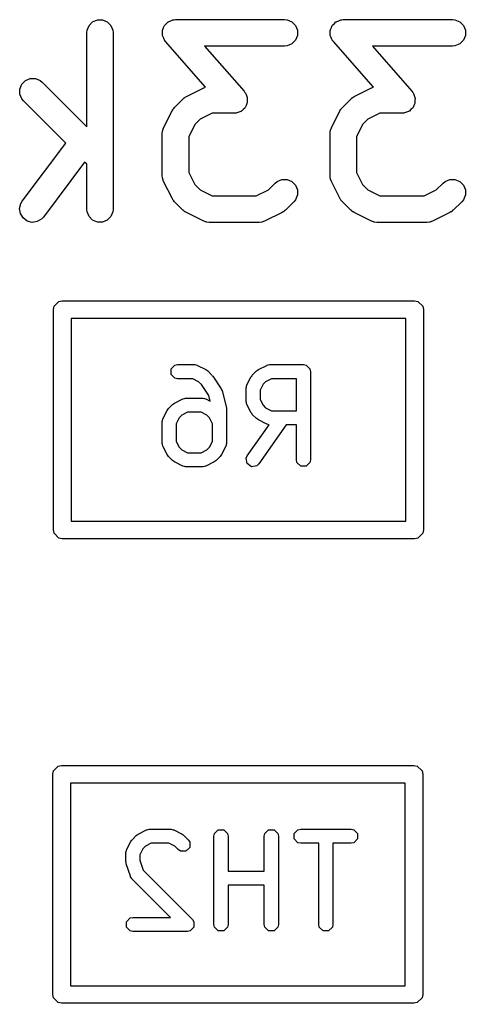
# Model space of a CAD drawing. Header units: inches. Extents: x 1.94 to 9.37, y -5.72 to -1.46.
# Drawn here: x 1.9359 to 2.0354, y -4.3922 to -4.1724 of the extents above; entities that cross this region are included whole.
import ezdxf

# ---------------------------------------------------------------- set-up
doc = ezdxf.new("R2010")
doc.units = ezdxf.units.IN
doc.header["$MEASUREMENT"] = 0
doc.layers.add('BLACK', color=250, linetype='CONTINUOUS')

msp = doc.modelspace()

# ---------------------------------------------------------------- linework, layer by layer
at = {"layer": 'BLACK', "linetype": 'CONTINUOUS'}
for p, q in [((1.95217, -4.17293), (1.95323, -4.17249)), ((1.95323, -4.17249), (1.95439, -4.17249)), ((1.95439, -4.17249), (1.95545, -4.17293)), ((1.96913, -4.17289), (1.96921, -4.17283)), ((1.96921, -4.17283), (1.96966, -4.17267)), ((1.96966, -4.17267), (1.97011, -4.17249)), ((1.97011, -4.17249), (1.97025, -4.17248)), ((1.97025, -4.17248), (1.9703, -4.17246)), ((1.9703, -4.17246), (1.97038, -4.17246)), ((1.97038, -4.17246), (1.97068, -4.17243)), ((1.97068, -4.17243), (1.99506, -4.17243)), ((1.99506, -4.17243), (1.99563, -4.17249)), ((1.99563, -4.17249), (1.9967, -4.17293)), ((2.00663, -4.17289), (2.00671, -4.17283)), ((2.00671, -4.17283), (2.00716, -4.17267)), ((2.00716, -4.17267), (2.0076, -4.17249)), ((2.0076, -4.17249), (2.00774, -4.17248)), ((2.00774, -4.17248), (2.0078, -4.17246)), ((2.0078, -4.17246), (2.00787, -4.17246)), ((2.00787, -4.17246), (2.00818, -4.17243)), ((2.00818, -4.17243), (2.03255, -4.17243)), ((2.03255, -4.17243), (2.03313, -4.17249)), ((2.03313, -4.17249), (2.03419, -4.17293)), ((1.95086, -4.17539), (1.95091, -4.17481)), ((1.95091, -4.17481), (1.95136, -4.17375)), ((1.95136, -4.17375), (1.95217, -4.17293)), ((1.95545, -4.17293), (1.95627, -4.17375)), ((1.95627, -4.17375), (1.95671, -4.17481)), ((1.95671, -4.17481), (1.95676, -4.17539)), ((1.96779, -4.17481), (1.96783, -4.17472)), ((1.96779, -4.17529), (1.96779, -4.17481)), ((1.96783, -4.17462), (1.96804, -4.17419)), ((1.96783, -4.17472), (1.96783, -4.17462)), ((1.96804, -4.17419), (1.96823, -4.17375)), ((1.96823, -4.17375), (1.9683, -4.17368)), ((1.9683, -4.17368), (1.96834, -4.17359)), ((1.96834, -4.17359), (1.9687, -4.17327)), ((1.9687, -4.17327), (1.96904, -4.17293)), ((1.96904, -4.17293), (1.96913, -4.17289)), ((1.9967, -4.17293), (1.99751, -4.17375)), ((1.99751, -4.17375), (1.99795, -4.17481)), ((1.99795, -4.17481), (1.99795, -4.17596)), ((2.00528, -4.17481), (2.00532, -4.17472)), ((2.00528, -4.17529), (2.00528, -4.17481)), ((2.00532, -4.17472), (2.00533, -4.17462)), ((2.00533, -4.17462), (2.00554, -4.17419)), ((2.00554, -4.17419), (2.00572, -4.17375)), ((2.00572, -4.17375), (2.00579, -4.17368)), ((2.00579, -4.17368), (2.00584, -4.17359)), ((2.00584, -4.17359), (2.0062, -4.17327)), ((2.0062, -4.17327), (2.00654, -4.17293)), ((2.00654, -4.17293), (2.00663, -4.17289)), ((2.03419, -4.17293), (2.03501, -4.17375)), ((2.03501, -4.17375), (2.03545, -4.17481)), ((2.03545, -4.17481), (2.03545, -4.17596)), ((1.95086, -4.19638), (1.95086, -4.17539)), ((1.95676, -4.17539), (1.95676, -4.21476)), ((1.96776, -4.17577), (1.96779, -4.17529)), ((1.96779, -4.17586), (1.96776, -4.17577)), ((1.96779, -4.17596), (1.96779, -4.17586)), ((1.96797, -4.17641), (1.96779, -4.17596)), ((1.96812, -4.17686), (1.96797, -4.17641)), ((1.96821, -4.17697), (1.96812, -4.17686)), ((1.96823, -4.17703), (1.96821, -4.17697)), ((1.96828, -4.17708), (1.96823, -4.17703)), ((1.96846, -4.17733), (1.96828, -4.17708)), ((1.99751, -4.17703), (1.9967, -4.17784)), ((1.99795, -4.17596), (1.99751, -4.17703)), ((2.00525, -4.17577), (2.00528, -4.17529)), ((2.00528, -4.17586), (2.00525, -4.17577)), ((2.00528, -4.17596), (2.00528, -4.17586)), ((2.00547, -4.17641), (2.00528, -4.17596)), ((2.00562, -4.17686), (2.00547, -4.17641)), ((2.0057, -4.17697), (2.00562, -4.17686)), ((2.00572, -4.17703), (2.0057, -4.17697)), ((2.00578, -4.17708), (2.00572, -4.17703)), ((2.00596, -4.17733), (2.00578, -4.17708)), ((2.03501, -4.17703), (2.03419, -4.17784)), ((2.03545, -4.17596), (2.03501, -4.17703)), ((1.97739, -4.18754), (1.96846, -4.17733)), ((1.99506, -4.17834), (1.97719, -4.17834)), ((1.97719, -4.17834), (1.98603, -4.18844)), ((1.99563, -4.17828), (1.99506, -4.17834)), ((1.9967, -4.17784), (1.99563, -4.17828)), ((2.01489, -4.18754), (2.00596, -4.17733)), ((2.03255, -4.17834), (2.01469, -4.17834)), ((2.01469, -4.17834), (2.02352, -4.18844)), ((2.03313, -4.17828), (2.03255, -4.17834)), ((2.03419, -4.17784), (2.03313, -4.17828)), ((1.93717, -4.18605), (1.93824, -4.18561)), ((1.93824, -4.18561), (1.93939, -4.18561)), ((1.93939, -4.18561), (1.94045, -4.18605)), ((1.93592, -4.18793), (1.93636, -4.18687)), ((1.93592, -4.18909), (1.93592, -4.18793)), ((1.93636, -4.18687), (1.93717, -4.18605)), ((1.94045, -4.18605), (1.9409, -4.18642)), ((1.9409, -4.18642), (1.95086, -4.19638)), ((1.97311, -4.18962), (1.97686, -4.18774)), ((1.97686, -4.18774), (1.97739, -4.18754)), ((2.01061, -4.18962), (2.01436, -4.18774)), ((2.01436, -4.18774), (2.01489, -4.18754)), ((1.93636, -4.19015), (1.93592, -4.18909)), ((1.93672, -4.1906), (1.93636, -4.19015)), ((1.97047, -4.19205), (1.97234, -4.19017)), ((1.97234, -4.19017), (1.97257, -4.18999)), ((1.97257, -4.18999), (1.97262, -4.18993)), ((1.97262, -4.18993), (1.97271, -4.18987)), ((1.97271, -4.18987), (1.97279, -4.1898)), ((1.97279, -4.1898), (1.97286, -4.18977)), ((1.97286, -4.18977), (1.97311, -4.18962)), ((1.98603, -4.18844), (1.98621, -4.18869)), ((1.98621, -4.18869), (1.98626, -4.18874)), ((1.98626, -4.18874), (1.98628, -4.1888)), ((1.98628, -4.1888), (1.98637, -4.18891)), ((1.98637, -4.18891), (1.98652, -4.18937)), ((1.98652, -4.18937), (1.9867, -4.18981)), ((1.9867, -4.18981), (1.9867, -4.18991)), ((1.9867, -4.18991), (1.98673, -4.19)), ((1.98673, -4.19), (1.9867, -4.19048)), ((2.00797, -4.19205), (2.00984, -4.19017)), ((2.00984, -4.19017), (2.01007, -4.18999)), ((2.01007, -4.18999), (2.01012, -4.18993)), ((2.01012, -4.18993), (2.01021, -4.18987)), ((2.01021, -4.18987), (2.01029, -4.1898)), ((2.01029, -4.1898), (2.01036, -4.18977)), ((2.01036, -4.18977), (2.01061, -4.18962)), ((2.02352, -4.18844), (2.0237, -4.18869)), ((2.0237, -4.18869), (2.02376, -4.18874)), ((2.02376, -4.18874), (2.02378, -4.1888)), ((2.02378, -4.1888), (2.02386, -4.18891)), ((2.02386, -4.18891), (2.02401, -4.18937)), ((2.02401, -4.18937), (2.0242, -4.18981)), ((2.0242, -4.18981), (2.0242, -4.18991)), ((2.0242, -4.18991), (2.02423, -4.19)), ((2.02423, -4.19), (2.0242, -4.19048)), ((1.94616, -4.20004), (1.93672, -4.1906)), ((1.96992, -4.19281), (1.97007, -4.19257)), ((1.97007, -4.19257), (1.9701, -4.19249)), ((1.9701, -4.19249), (1.97017, -4.19241)), ((1.97017, -4.19241), (1.97023, -4.19232)), ((1.97023, -4.19232), (1.97028, -4.19227)), ((1.97028, -4.19227), (1.97047, -4.19205)), ((1.98579, -4.1925), (1.98545, -4.19284)), ((1.98615, -4.19218), (1.98579, -4.1925)), ((1.98619, -4.1921), (1.98615, -4.19218)), ((1.98626, -4.19203), (1.98619, -4.1921)), ((1.98645, -4.19158), (1.98626, -4.19203)), ((1.98666, -4.19115), (1.98645, -4.19158)), ((1.9867, -4.19096), (1.98666, -4.19105)), ((1.98666, -4.19105), (1.98666, -4.19115)), ((1.9867, -4.19048), (1.9867, -4.19096)), ((2.00741, -4.19281), (2.00757, -4.19257)), ((2.00757, -4.19257), (2.0076, -4.19249)), ((2.0076, -4.19249), (2.00766, -4.19241)), ((2.00766, -4.19241), (2.00772, -4.19232)), ((2.00772, -4.19232), (2.00778, -4.19227)), ((2.00778, -4.19227), (2.00797, -4.19205)), ((2.02328, -4.1925), (2.02294, -4.19284)), ((2.02364, -4.19218), (2.02328, -4.1925)), ((2.02369, -4.1921), (2.02364, -4.19218)), ((2.02376, -4.19203), (2.02369, -4.1921)), ((2.02394, -4.19158), (2.02376, -4.19203)), ((2.02415, -4.19115), (2.02394, -4.19158)), ((2.02416, -4.19105), (2.02415, -4.19115)), ((2.0242, -4.19096), (2.02416, -4.19105)), ((2.0242, -4.19048), (2.0242, -4.19096)), ((1.96804, -4.19656), (1.96992, -4.19281)), ((1.97618, -4.19469), (1.97498, -4.19588)), ((1.97888, -4.19334), (1.97618, -4.19469)), ((1.98381, -4.19334), (1.97888, -4.19334)), ((1.98411, -4.19331), (1.98381, -4.19334)), ((1.98419, -4.19331), (1.98411, -4.19331)), ((1.98424, -4.19329), (1.98419, -4.19331)), ((1.98438, -4.19328), (1.98424, -4.19329)), ((1.98483, -4.1931), (1.98438, -4.19328)), ((1.98528, -4.19294), (1.98483, -4.1931)), ((1.98536, -4.19288), (1.98528, -4.19294)), ((1.98545, -4.19284), (1.98536, -4.19288)), ((2.00554, -4.19656), (2.00741, -4.19281)), ((2.01368, -4.19469), (2.01248, -4.19588)), ((2.01637, -4.19334), (2.01368, -4.19469)), ((2.0213, -4.19334), (2.01637, -4.19334)), ((2.02161, -4.19331), (2.0213, -4.19334)), ((2.02168, -4.19331), (2.02161, -4.19331)), ((2.02174, -4.19329), (2.02168, -4.19331)), ((2.02188, -4.19328), (2.02174, -4.19329)), ((2.02232, -4.1931), (2.02188, -4.19328)), ((2.02278, -4.19294), (2.02232, -4.1931)), ((2.02285, -4.19288), (2.02278, -4.19294)), ((2.02294, -4.19284), (2.02285, -4.19288)), ((1.96784, -4.1971), (1.96804, -4.19656)), ((1.97498, -4.19588), (1.97364, -4.19858)), ((2.00533, -4.1971), (2.00554, -4.19656)), ((2.01248, -4.19588), (2.01113, -4.19858)), ((1.96773, -4.19788), (1.96779, -4.19731)), ((1.96773, -4.20726), (1.96773, -4.19788)), ((1.96779, -4.19731), (1.96783, -4.19721)), ((1.96783, -4.19721), (1.96784, -4.1971)), ((1.97364, -4.19858), (1.97364, -4.20656)), ((2.00523, -4.19788), (2.00528, -4.19731)), ((2.00523, -4.20726), (2.00523, -4.19788)), ((2.00528, -4.19731), (2.00532, -4.19721)), ((2.00532, -4.19721), (2.00533, -4.1971)), ((2.01113, -4.19858), (2.01113, -4.20656)), ((1.93645, -4.21298), (1.94616, -4.20004)), ((1.95038, -4.20425), (1.94117, -4.21653)), ((1.95086, -4.20473), (1.95038, -4.20425)), ((1.95086, -4.21476), (1.95086, -4.20473)), ((1.96779, -4.20783), (1.96773, -4.20726)), ((1.96783, -4.20793), (1.96779, -4.20783)), ((1.96784, -4.20804), (1.96783, -4.20793)), ((1.97364, -4.20656), (1.97498, -4.20926)), ((2.00528, -4.20783), (2.00523, -4.20726)), ((2.00532, -4.20793), (2.00528, -4.20783)), ((2.00533, -4.20804), (2.00532, -4.20793)), ((2.01113, -4.20656), (2.01248, -4.20926)), ((1.96804, -4.20858), (1.96784, -4.20804)), ((1.96992, -4.21233), (1.96804, -4.20858)), ((1.97498, -4.20926), (1.97618, -4.21046)), ((1.99143, -4.21046), (1.99297, -4.20892)), ((1.99297, -4.20892), (1.99341, -4.20855)), ((1.99341, -4.20855), (1.99448, -4.20811)), ((1.99448, -4.20811), (1.99563, -4.20811)), ((1.99563, -4.20811), (1.9967, -4.20855)), ((1.9967, -4.20855), (1.99751, -4.20937)), ((1.99751, -4.20937), (1.99795, -4.21043)), ((2.00554, -4.20858), (2.00533, -4.20804)), ((2.00741, -4.21233), (2.00554, -4.20858)), ((2.01248, -4.20926), (2.01368, -4.21046)), ((2.02893, -4.21046), (2.03046, -4.20892)), ((2.03046, -4.20892), (2.03091, -4.20855)), ((2.03091, -4.20855), (2.03197, -4.20811)), ((2.03197, -4.20811), (2.03313, -4.20811)), ((2.03313, -4.20811), (2.03419, -4.20855)), ((2.03419, -4.20855), (2.03501, -4.20937)), ((2.03501, -4.20937), (2.03545, -4.21043)), ((1.97007, -4.21258), (1.96992, -4.21233)), ((1.97618, -4.21046), (1.97888, -4.2118)), ((1.97888, -4.2118), (1.98873, -4.2118)), ((1.98873, -4.2118), (1.99143, -4.21046)), ((1.99795, -4.21158), (1.99751, -4.21265)), ((1.99795, -4.21043), (1.99795, -4.21158)), ((2.00757, -4.21258), (2.00741, -4.21233)), ((2.01368, -4.21046), (2.01637, -4.2118)), ((2.01637, -4.2118), (2.02623, -4.2118)), ((2.02623, -4.2118), (2.02893, -4.21046)), ((2.03545, -4.21158), (2.03501, -4.21265)), ((2.03545, -4.21043), (2.03545, -4.21158)), ((1.93586, -4.2146), (1.93615, -4.21348)), ((1.93603, -4.21574), (1.93586, -4.2146)), ((1.93615, -4.21348), (1.93645, -4.21298)), ((1.9701, -4.21265), (1.97007, -4.21258)), ((1.97017, -4.21273), (1.9701, -4.21265)), ((1.97023, -4.21282), (1.97017, -4.21273)), ((1.97028, -4.21287), (1.97023, -4.21282)), ((1.97047, -4.2131), (1.97028, -4.21287)), ((1.97234, -4.21497), (1.97047, -4.2131)), ((1.99714, -4.2131), (1.99527, -4.21497)), ((1.99751, -4.21265), (1.99714, -4.2131)), ((2.0076, -4.21265), (2.00757, -4.21258)), ((2.00766, -4.21273), (2.0076, -4.21265)), ((2.00772, -4.21282), (2.00766, -4.21273)), ((2.00778, -4.21287), (2.00772, -4.21282)), ((2.00797, -4.2131), (2.00778, -4.21287)), ((2.00984, -4.21497), (2.00797, -4.2131)), ((2.03464, -4.2131), (2.03276, -4.21497)), ((2.03501, -4.21265), (2.03464, -4.2131)), ((1.93661, -4.21673), (1.93603, -4.21574)), ((1.93754, -4.21742), (1.93661, -4.21673)), ((1.94117, -4.21653), (1.94078, -4.21696)), ((1.95091, -4.21533), (1.95086, -4.21476)), ((1.95136, -4.2164), (1.95091, -4.21533)), ((1.95217, -4.21721), (1.95136, -4.2164)), ((1.95627, -4.2164), (1.95545, -4.21721)), ((1.95671, -4.21533), (1.95627, -4.2164)), ((1.95676, -4.21476), (1.95671, -4.21533)), ((1.97257, -4.21516), (1.97234, -4.21497)), ((1.97262, -4.21521), (1.97257, -4.21516)), ((1.97271, -4.21527), (1.97262, -4.21521)), ((1.97279, -4.21534), (1.97271, -4.21527)), ((1.97286, -4.21537), (1.97279, -4.21534)), ((1.97311, -4.21552), (1.97286, -4.21537)), ((1.97686, -4.2174), (1.97311, -4.21552)), ((1.9945, -4.21552), (1.99075, -4.2174)), ((1.99475, -4.21537), (1.9945, -4.21552)), ((1.99482, -4.21534), (1.99475, -4.21537)), ((1.9949, -4.21527), (1.99482, -4.21534)), ((1.99499, -4.21521), (1.9949, -4.21527)), ((1.99504, -4.21516), (1.99499, -4.21521)), ((1.99527, -4.21497), (1.99504, -4.21516)), ((2.01007, -4.21516), (2.00984, -4.21497)), ((2.01012, -4.21521), (2.01007, -4.21516)), ((2.01021, -4.21527), (2.01012, -4.21521)), ((2.01029, -4.21534), (2.01021, -4.21527)), ((2.01036, -4.21537), (2.01029, -4.21534)), ((2.01061, -4.21552), (2.01036, -4.21537)), ((2.01436, -4.2174), (2.01061, -4.21552)), ((2.032, -4.21552), (2.02825, -4.2174)), ((2.03224, -4.21537), (2.032, -4.21552)), ((2.03232, -4.21534), (2.03224, -4.21537)), ((2.0324, -4.21527), (2.03232, -4.21534)), ((2.03249, -4.21521), (2.0324, -4.21527)), ((2.03254, -4.21516), (2.03249, -4.21521)), ((2.03276, -4.21497), (2.03254, -4.21516)), ((1.93865, -4.21771), (1.93754, -4.21742)), ((1.93979, -4.21754), (1.93865, -4.21771)), ((1.94078, -4.21696), (1.93979, -4.21754)), ((1.95323, -4.21765), (1.95217, -4.21721)), ((1.95439, -4.21765), (1.95323, -4.21765)), ((1.95545, -4.21721), (1.95439, -4.21765)), ((1.9774, -4.2176), (1.97686, -4.2174)), ((1.97751, -4.21761), (1.9774, -4.2176)), ((1.97761, -4.21765), (1.97751, -4.21761)), ((1.97818, -4.21771), (1.97761, -4.21765)), ((1.98943, -4.21771), (1.97818, -4.21771)), ((1.99001, -4.21765), (1.98943, -4.21771)), ((1.99011, -4.21761), (1.99001, -4.21765)), ((1.99021, -4.2176), (1.99011, -4.21761)), ((1.99075, -4.2174), (1.99021, -4.2176)), ((2.0149, -4.2176), (2.01436, -4.2174)), ((2.015, -4.21761), (2.0149, -4.2176)), ((2.0151, -4.21765), (2.015, -4.21761)), ((2.01568, -4.21771), (2.0151, -4.21765)), ((2.02693, -4.21771), (2.01568, -4.21771)), ((2.0275, -4.21765), (2.02693, -4.21771)), ((2.0276, -4.21761), (2.0275, -4.21765)), ((2.02771, -4.2176), (2.0276, -4.21761)), ((2.02825, -4.2174), (2.02771, -4.2176)), ((1.94341, -4.2372), (1.94356, -4.23645)), ((1.94356, -4.23645), (1.94462, -4.23539)), ((1.94462, -4.23539), (1.94537, -4.23524)), ((1.94537, -4.23524), (2.02411, -4.23524)), ((2.02411, -4.23524), (2.02487, -4.23539)), ((2.02487, -4.23539), (2.02593, -4.23645)), ((2.02593, -4.23645), (2.02608, -4.2372)), ((1.94341, -4.28642), (1.94341, -4.2372)), ((2.02608, -4.2372), (2.02608, -4.28642)), ((1.94734, -4.23917), (1.94734, -4.28445)), ((2.02215, -4.23917), (1.94734, -4.23917)), ((2.02215, -4.28445), (2.02215, -4.23917)), ((1.9697, -4.25047), (1.97055, -4.24961)), ((1.97055, -4.24961), (1.97115, -4.24949)), ((1.97115, -4.24949), (1.9749, -4.24949)), ((1.9749, -4.24949), (1.97498, -4.24951)), ((1.97498, -4.24951), (1.97501, -4.2495)), ((1.97501, -4.2495), (1.97526, -4.24956)), ((1.97526, -4.24956), (1.9755, -4.24961)), ((1.9755, -4.24961), (1.97553, -4.24964)), ((1.97553, -4.24964), (1.97561, -4.24966)), ((1.97561, -4.24966), (1.97748, -4.2506)), ((1.9892, -4.2506), (1.99107, -4.24966)), ((1.99107, -4.24966), (1.99115, -4.24964)), ((1.99115, -4.24964), (1.99117, -4.24961)), ((1.99117, -4.24961), (1.99142, -4.24956)), ((1.99142, -4.24956), (1.99166, -4.2495)), ((1.99166, -4.2495), (1.9917, -4.24951)), ((1.9917, -4.24951), (1.99177, -4.24949)), ((1.99177, -4.24949), (1.99927, -4.24949)), ((1.99927, -4.24949), (1.99988, -4.24961)), ((1.99988, -4.24961), (2.00073, -4.25047)), ((1.9697, -4.25167), (1.9697, -4.25047)), ((1.97055, -4.25252), (1.9697, -4.25167)), ((1.97748, -4.2506), (1.97768, -4.25075)), ((1.97768, -4.25075), (1.97789, -4.25089)), ((1.97789, -4.25089), (1.97883, -4.25183)), ((1.97883, -4.25183), (1.97891, -4.25196)), ((1.98771, -4.25204), (1.98785, -4.25183)), ((1.98785, -4.25183), (1.98879, -4.25089)), ((1.98879, -4.25089), (1.989, -4.25075)), ((1.989, -4.25075), (1.9892, -4.2506)), ((2.00073, -4.25047), (2.00085, -4.25107)), ((2.00085, -4.25107), (2.00085, -4.27075)), ((1.97115, -4.25264), (1.97055, -4.25252)), ((1.97453, -4.25264), (1.97115, -4.25264)), ((1.97584, -4.2533), (1.97453, -4.25264)), ((1.97649, -4.25395), (1.97584, -4.2533)), ((1.97813, -4.2564), (1.97649, -4.25395)), ((1.97891, -4.25196), (1.97902, -4.25207)), ((1.97902, -4.25207), (1.9809, -4.25488)), ((1.9866, -4.25419), (1.98662, -4.25411)), ((1.98662, -4.25411), (1.98755, -4.25224)), ((1.98755, -4.25224), (1.98771, -4.25204)), ((1.99026, -4.25388), (1.9896, -4.25519)), ((1.99083, -4.2533), (1.99026, -4.25388)), ((1.99215, -4.25264), (1.99083, -4.2533)), ((1.9977, -4.25264), (1.99215, -4.25264)), ((1.9977, -4.25981), (1.9977, -4.25264)), ((1.9809, -4.25488), (1.981, -4.25513)), ((1.981, -4.25513), (1.98112, -4.25537)), ((1.98112, -4.25537), (1.98205, -4.25912)), ((1.98645, -4.25471), (1.98652, -4.25446)), ((1.98647, -4.25474), (1.98645, -4.25471)), ((1.98645, -4.25482), (1.98647, -4.25474)), ((1.98645, -4.25763), (1.98645, -4.25482)), ((1.98652, -4.25446), (1.98657, -4.25422)), ((1.98657, -4.25422), (1.9866, -4.25419)), ((1.9896, -4.25519), (1.9896, -4.25726)), ((1.9691, -4.25933), (1.97004, -4.25839)), ((1.97004, -4.25839), (1.97025, -4.25825)), ((1.97025, -4.25825), (1.97045, -4.2581)), ((1.97045, -4.2581), (1.97232, -4.25716)), ((1.97232, -4.25716), (1.9724, -4.25714)), ((1.9724, -4.25714), (1.97242, -4.25711)), ((1.97242, -4.25711), (1.97267, -4.25706)), ((1.97267, -4.25706), (1.97292, -4.257)), ((1.97292, -4.257), (1.97295, -4.25701)), ((1.97295, -4.25701), (1.97303, -4.25699)), ((1.97303, -4.25699), (1.97678, -4.25699)), ((1.97678, -4.25699), (1.97685, -4.25701)), ((1.97685, -4.25701), (1.97689, -4.257)), ((1.97689, -4.257), (1.97713, -4.25706)), ((1.97713, -4.25706), (1.97738, -4.25711)), ((1.97738, -4.25711), (1.9774, -4.25714)), ((1.9774, -4.25714), (1.97748, -4.25716)), ((1.97748, -4.25716), (1.97844, -4.25764)), ((1.97844, -4.25764), (1.97813, -4.2564)), ((1.98647, -4.25771), (1.98645, -4.25763)), ((1.98645, -4.25774), (1.98647, -4.25771)), ((1.98652, -4.25799), (1.98645, -4.25774)), ((1.98657, -4.25823), (1.98652, -4.25799)), ((1.9866, -4.25826), (1.98657, -4.25823)), ((1.98662, -4.25833), (1.9866, -4.25826)), ((1.98755, -4.26021), (1.98662, -4.25833)), ((1.9896, -4.25726), (1.99026, -4.25857)), ((1.96787, -4.26161), (1.96881, -4.25974)), ((1.96881, -4.25974), (1.96896, -4.25954)), ((1.96896, -4.25954), (1.9691, -4.25933)), ((1.9734, -4.26014), (1.97208, -4.2608)), ((1.9764, -4.26014), (1.9734, -4.26014)), ((1.97772, -4.2608), (1.9764, -4.26014)), ((1.98205, -4.25912), (1.98206, -4.25932)), ((1.98206, -4.25932), (1.9821, -4.25951)), ((1.9821, -4.25951), (1.9821, -4.267)), ((1.98771, -4.26041), (1.98755, -4.26021)), ((1.98785, -4.26062), (1.98771, -4.26041)), ((1.98879, -4.26156), (1.98785, -4.26062)), ((1.99026, -4.25857), (1.99083, -4.25915)), ((1.99083, -4.25915), (1.99215, -4.25981)), ((1.99215, -4.25981), (1.9977, -4.25981)), ((1.9677, -4.26232), (1.96772, -4.26224)), ((1.9677, -4.267), (1.9677, -4.26232)), ((1.96771, -4.26221), (1.96777, -4.26196)), ((1.96772, -4.26224), (1.96771, -4.26221)), ((1.96777, -4.26196), (1.96782, -4.26171)), ((1.96782, -4.26171), (1.96785, -4.26169)), ((1.96785, -4.26169), (1.96787, -4.26161)), ((1.97151, -4.26138), (1.97085, -4.26269)), ((1.97085, -4.26269), (1.97085, -4.26663)), ((1.97208, -4.2608), (1.97151, -4.26138)), ((1.97829, -4.26138), (1.97772, -4.2608)), ((1.97895, -4.26269), (1.97829, -4.26138)), ((1.97895, -4.26663), (1.97895, -4.26269)), ((1.98673, -4.26985), (1.99158, -4.26293)), ((1.989, -4.2617), (1.98879, -4.26156)), ((1.9892, -4.26185), (1.989, -4.2617)), ((1.99107, -4.26279), (1.9892, -4.26185)), ((1.99115, -4.26281), (1.99107, -4.26279)), ((1.99117, -4.26283), (1.99115, -4.26281)), ((1.99142, -4.26288), (1.99117, -4.26283)), ((1.99158, -4.26293), (1.99142, -4.26288)), ((1.99541, -4.26295), (1.98932, -4.27166)), ((1.9977, -4.26295), (1.99541, -4.26295)), ((1.9977, -4.27075), (1.9977, -4.26295)), ((1.96772, -4.26708), (1.9677, -4.267)), ((1.96771, -4.26712), (1.96772, -4.26708)), ((1.96777, -4.26736), (1.96771, -4.26712)), ((1.97085, -4.26663), (1.97151, -4.26795)), ((1.97829, -4.26795), (1.97895, -4.26663)), ((1.9821, -4.26712), (1.98203, -4.26736)), ((1.9821, -4.267), (1.98209, -4.26708)), ((1.98209, -4.26708), (1.9821, -4.26712)), ((1.96782, -4.26761), (1.96777, -4.26736)), ((1.96785, -4.26763), (1.96782, -4.26761)), ((1.96787, -4.26771), (1.96785, -4.26763)), ((1.96881, -4.26958), (1.96787, -4.26771)), ((1.97151, -4.26795), (1.97208, -4.26852)), ((1.97208, -4.26852), (1.9734, -4.26918)), ((1.9734, -4.26918), (1.9764, -4.26918)), ((1.9764, -4.26918), (1.97772, -4.26852)), ((1.97772, -4.26852), (1.97829, -4.26795)), ((1.98193, -4.26771), (1.981, -4.26958)), ((1.98196, -4.26763), (1.98193, -4.26771)), ((1.98198, -4.26761), (1.98196, -4.26763)), ((1.98203, -4.26736), (1.98198, -4.26761)), ((1.96896, -4.26978), (1.96881, -4.26958)), ((1.9691, -4.26999), (1.96896, -4.26978)), ((1.97004, -4.27093), (1.9691, -4.26999)), ((1.97025, -4.27107), (1.97004, -4.27093)), ((1.97045, -4.27123), (1.97025, -4.27107)), ((1.97232, -4.27216), (1.97045, -4.27123)), ((1.97936, -4.27123), (1.97748, -4.27216)), ((1.97955, -4.27107), (1.97936, -4.27123)), ((1.97976, -4.27093), (1.97955, -4.27107)), ((1.9807, -4.26999), (1.97976, -4.27093)), ((1.98084, -4.26978), (1.9807, -4.26999)), ((1.981, -4.26958), (1.98084, -4.26978)), ((1.98649, -4.27041), (1.98673, -4.26985)), ((1.9867, -4.2716), (1.98649, -4.27041)), ((1.98768, -4.27229), (1.9867, -4.2716)), ((1.98932, -4.27166), (1.98887, -4.27208)), ((1.99782, -4.27136), (1.9977, -4.27075)), ((1.99867, -4.27221), (1.99782, -4.27136)), ((2.00073, -4.27136), (1.99988, -4.27221)), ((2.00085, -4.27075), (2.00073, -4.27136)), ((1.9724, -4.27218), (1.97232, -4.27216)), ((1.97242, -4.27221), (1.9724, -4.27218)), ((1.97267, -4.27226), (1.97242, -4.27221)), ((1.97292, -4.27232), (1.97267, -4.27226)), ((1.97295, -4.27231), (1.97292, -4.27232)), ((1.97303, -4.27233), (1.97295, -4.27231)), ((1.97678, -4.27233), (1.97303, -4.27233)), ((1.97685, -4.27231), (1.97678, -4.27233)), ((1.97689, -4.27232), (1.97685, -4.27231)), ((1.97713, -4.27226), (1.97689, -4.27232)), ((1.97738, -4.27221), (1.97713, -4.27226)), ((1.9774, -4.27218), (1.97738, -4.27221)), ((1.97748, -4.27216), (1.9774, -4.27218)), ((1.98887, -4.27208), (1.98768, -4.27229)), ((1.99988, -4.27221), (1.99867, -4.27221)), ((1.94734, -4.28445), (2.02215, -4.28445)), ((1.94356, -4.28717), (1.94341, -4.28642)), ((2.02608, -4.28642), (2.02593, -4.28717)), ((1.94462, -4.28824), (1.94356, -4.28717)), ((1.94537, -4.28839), (1.94462, -4.28824)), ((2.02411, -4.28839), (1.94537, -4.28839)), ((2.02487, -4.28824), (2.02411, -4.28839)), ((2.02593, -4.28717), (2.02487, -4.28824)), ((1.94341, -4.34024), (1.94447, -4.33917)), ((1.94447, -4.33917), (1.94522, -4.33902)), ((1.94522, -4.33902), (2.02396, -4.33902)), ((2.02396, -4.33902), (2.02472, -4.33917)), ((2.02472, -4.33917), (2.02578, -4.34024)), ((1.94326, -4.34099), (1.94341, -4.34024)), ((1.94326, -4.3902), (1.94326, -4.34099)), ((2.02578, -4.34024), (2.02593, -4.34099)), ((2.02593, -4.34099), (2.02593, -4.3902)), ((1.94719, -4.34296), (1.94719, -4.38824)), ((2.022, -4.34296), (1.94719, -4.34296)), ((2.022, -4.38824), (2.022, -4.34296)), ((1.96098, -4.35562), (1.96192, -4.35468)), ((1.96192, -4.35468), (1.96213, -4.35454)), ((1.96213, -4.35454), (1.96233, -4.35439)), ((1.96233, -4.35439), (1.96421, -4.35345)), ((1.96421, -4.35345), (1.96428, -4.35343)), ((1.96428, -4.35343), (1.96431, -4.3534)), ((1.96431, -4.3534), (1.96455, -4.35335)), ((1.96455, -4.35335), (1.9648, -4.35329)), ((1.9648, -4.35329), (1.96483, -4.3533)), ((1.96483, -4.3533), (1.96491, -4.35328)), ((1.96491, -4.35328), (1.9696, -4.35328)), ((1.9696, -4.35328), (1.96967, -4.3533)), ((1.96967, -4.3533), (1.96971, -4.35329)), ((1.96971, -4.35329), (1.96995, -4.35335)), ((1.96995, -4.35335), (1.9702, -4.3534)), ((1.9702, -4.3534), (1.97022, -4.35343)), ((1.97022, -4.35343), (1.9703, -4.35345)), ((1.9703, -4.35345), (1.97218, -4.35439)), ((1.97218, -4.35439), (1.97237, -4.35454)), ((1.97237, -4.35454), (1.97258, -4.35468)), ((1.97258, -4.35468), (1.97352, -4.35562)), ((1.97927, -4.35486), (1.97939, -4.35425)), ((1.97927, -4.37454), (1.97927, -4.35486)), ((1.97939, -4.35425), (1.98024, -4.3534)), ((1.98024, -4.3534), (1.98145, -4.3534)), ((1.98145, -4.3534), (1.9823, -4.35425)), ((1.9823, -4.35425), (1.98242, -4.35486)), ((1.98242, -4.35486), (1.98242, -4.36266)), ((1.99052, -4.35486), (1.99064, -4.35425)), ((1.99052, -4.36266), (1.99052, -4.35486)), ((1.99064, -4.35425), (1.99149, -4.3534)), ((1.99149, -4.3534), (1.9927, -4.3534)), ((1.9927, -4.3534), (1.99355, -4.35425)), ((1.99355, -4.35425), (1.99367, -4.35486)), ((1.99367, -4.35486), (1.99367, -4.37454)), ((1.9972, -4.35425), (1.99805, -4.3534)), ((1.9972, -4.35546), (1.9972, -4.35425)), ((1.99805, -4.3534), (1.99866, -4.35328)), ((1.99866, -4.35328), (2.0099, -4.35328)), ((2.0099, -4.35328), (2.01051, -4.3534)), ((2.01051, -4.3534), (2.01136, -4.35425)), ((2.01136, -4.35425), (2.01136, -4.35546)), ((1.95975, -4.3579), (1.96069, -4.35603)), ((1.96069, -4.35603), (1.96084, -4.35583)), ((1.96084, -4.35583), (1.96098, -4.35562)), ((1.96397, -4.35709), (1.96339, -4.35766)), ((1.96528, -4.35643), (1.96397, -4.35709)), ((1.96922, -4.35643), (1.96528, -4.35643)), ((1.97054, -4.35709), (1.96922, -4.35643)), ((1.97129, -4.35784), (1.97054, -4.35709)), ((1.97386, -4.35733), (1.97301, -4.35819)), ((1.97352, -4.35562), (1.97386, -4.35613)), ((1.97386, -4.35613), (1.97386, -4.35733)), ((1.99805, -4.35631), (1.9972, -4.35546)), ((1.99866, -4.35643), (1.99805, -4.35631)), ((2.0027, -4.35643), (1.99866, -4.35643)), ((2.0027, -4.37454), (2.0027, -4.35643)), ((2.0099, -4.35643), (2.00585, -4.35643)), ((2.00585, -4.35643), (2.00585, -4.37454)), ((2.01051, -4.35631), (2.0099, -4.35643)), ((2.01136, -4.35546), (2.01051, -4.35631)), ((1.95959, -4.35849), (1.95966, -4.35825)), ((1.9596, -4.35853), (1.95959, -4.35849)), ((1.95959, -4.35861), (1.9596, -4.35853)), ((1.95959, -4.36048), (1.95959, -4.35861)), ((1.95966, -4.35825), (1.9597, -4.358)), ((1.9597, -4.358), (1.95973, -4.35798)), ((1.95973, -4.35798), (1.95975, -4.3579)), ((1.96339, -4.35766), (1.96273, -4.35898)), ((1.96273, -4.35898), (1.96273, -4.36022)), ((1.97181, -4.35819), (1.97129, -4.35784)), ((1.97301, -4.35819), (1.97181, -4.35819)), ((1.95963, -4.36073), (1.95959, -4.36048)), ((1.95967, -4.36098), (1.95963, -4.36073)), ((1.9606, -4.36379), (1.95967, -4.36098)), ((1.96273, -4.36022), (1.96347, -4.36244)), ((1.96064, -4.36386), (1.9606, -4.36379)), ((1.96064, -4.3639), (1.96064, -4.36386)), ((1.96078, -4.36411), (1.96064, -4.3639)), ((1.96347, -4.36244), (1.97446, -4.37343)), ((1.98242, -4.36266), (1.99052, -4.36266)), ((1.96091, -4.36432), (1.96078, -4.36411)), ((1.96094, -4.36434), (1.96091, -4.36432)), ((1.96098, -4.36441), (1.96094, -4.36434)), ((1.96954, -4.37297), (1.96098, -4.36441)), ((1.99052, -4.3658), (1.98242, -4.3658)), ((1.98242, -4.3658), (1.98242, -4.37454)), ((1.99052, -4.37454), (1.99052, -4.3658)), ((1.9597, -4.37394), (1.96056, -4.37309)), ((1.9597, -4.37514), (1.9597, -4.37394)), ((1.96056, -4.37309), (1.96116, -4.37297)), ((1.96116, -4.37297), (1.96954, -4.37297)), ((1.97446, -4.37343), (1.9748, -4.37394)), ((1.9748, -4.37394), (1.9748, -4.37514)), ((1.97939, -4.37514), (1.97927, -4.37454)), ((1.98242, -4.37454), (1.9823, -4.37514)), ((1.99064, -4.37514), (1.99052, -4.37454)), ((1.99367, -4.37454), (1.99355, -4.37514)), ((2.00282, -4.37514), (2.0027, -4.37454)), ((2.00585, -4.37454), (2.00573, -4.37514)), ((1.96056, -4.376), (1.9597, -4.37514)), ((1.96116, -4.37612), (1.96056, -4.376)), ((1.97335, -4.37612), (1.96116, -4.37612)), ((1.97395, -4.376), (1.97335, -4.37612)), ((1.9748, -4.37514), (1.97395, -4.376)), ((1.97395, -4.376), (1.97395, -4.376)), ((1.98024, -4.376), (1.97939, -4.37514)), ((1.98145, -4.376), (1.98024, -4.376)), ((1.9823, -4.37514), (1.98145, -4.376)), ((1.99149, -4.376), (1.99064, -4.37514)), ((1.9927, -4.376), (1.99149, -4.376)), ((1.99355, -4.37514), (1.9927, -4.376)), ((2.00368, -4.376), (2.00282, -4.37514)), ((2.00488, -4.376), (2.00368, -4.376)), ((2.00573, -4.37514), (2.00488, -4.376)), ((1.94341, -4.39096), (1.94326, -4.3902)), ((1.94719, -4.38824), (2.022, -4.38824)), ((2.02593, -4.3902), (2.02578, -4.39096)), ((1.94447, -4.39202), (1.94341, -4.39096)), ((1.94522, -4.39217), (1.94447, -4.39202)), ((2.02396, -4.39217), (1.94522, -4.39217)), ((2.02472, -4.39202), (2.02396, -4.39217)), ((2.02578, -4.39096), (2.02472, -4.39202))]:
    msp.add_line(p, q, dxfattribs=at)

doc.saveas('drawing.dxf')
